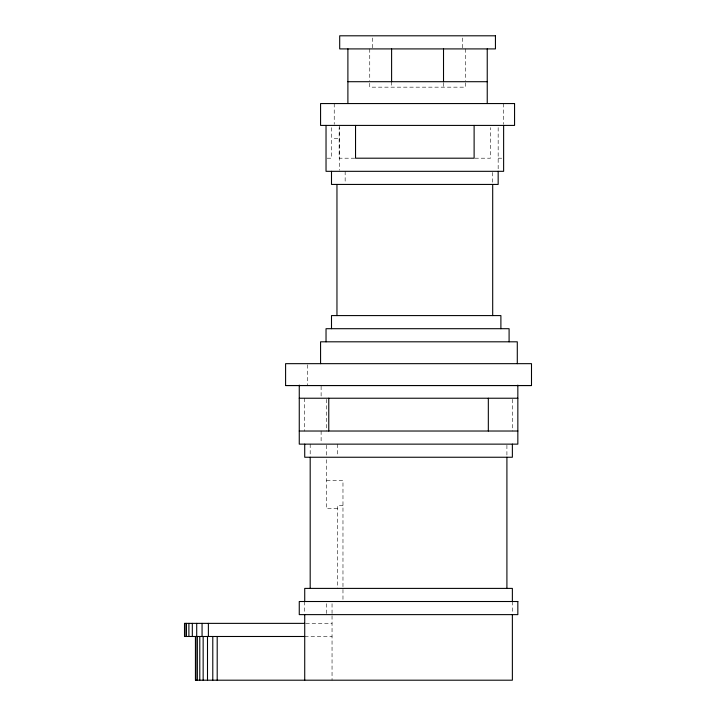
<?xml version="1.0" encoding="UTF-8"?>
<svg xmlns="http://www.w3.org/2000/svg" width="716" height="716" viewBox="0 0 716 716"><rect width="100%" height="100%" fill="white"/><g stroke="black" fill="none" stroke-linecap="round" stroke-linejoin="round"><path stroke-width="0.54" stroke-dasharray="3.58 2.69" d="M334.229 138.528L339.151 138.528M327.123 158.2L331.499 158.2L331.499 127.6M354.733 158.2L339.151 158.2L339.151 127.6M474.932 158.2L490.514 158.2L490.514 127.6M498.166 158.2L502.534 158.2M326.577 480.382L342.973 480.382L342.973 587.281M342.973 505.639L337.513 505.639L337.513 588.4M337.513 508.727L326.577 508.727L326.577 458.347M305.813 623.368L332.045 623.368M304.721 636.488L332.045 636.488M512.37 399.322L512.37 431.023M512.37 601.512L512.37 613.531M506.91 445.227L506.91 457.247M503.625 103.56L503.625 124.324M498.166 127.6L498.166 170.229M492.697 172.413L492.697 183.341M465.382 48.912L465.382 80.613M465.382 82.796L465.382 87.164L369.751 87.164L369.751 82.796M462.643 37.984L462.643 47.82M443.517 82.796L443.517 87.164M391.607 81.705L391.607 87.164M372.481 37.984L372.481 47.82M369.751 48.912L369.751 80.613M345.157 171.321L345.157 183.341M342.973 589.492L342.973 600.42M339.697 125.416L339.697 170.229M337.513 444.135L337.513 455.063M334.229 103.56L334.229 124.324M332.045 603.695L332.045 613.531M332.045 615.733L332.045 680.2M326.577 399.322L326.577 431.023M326.577 445.227L326.577 457.247M326.577 603.695L326.577 613.531M321.117 386.21L321.117 396.046M321.117 431.023L321.117 443.043M310.189 444.135L310.189 455.063M307.45 364.766L307.45 385.53M304.721 398.23L304.721 431.023M304.721 601.512L304.721 613.531"/><path stroke-width="1.07" d="M285.595 385.53L531.496 385.53L531.496 363.665L285.595 363.665L285.595 385.53L531.496 385.53M347.895 81.705L487.238 81.705M299.261 398.23L517.838 398.23M299.261 431.023L517.838 431.023M304.721 623.368L184.504 623.368L184.504 636.488L304.721 636.488M517.838 385.119L517.838 444.135L299.261 444.135L299.261 385.119M517.292 363.665L517.292 341.809L320.571 341.809L320.571 363.665M512.37 444.135L512.37 457.247L304.721 457.247L304.721 444.135M512.37 601.512L512.37 588.4L304.721 588.4L304.721 601.512M512.37 614.623L512.37 680.2L195.432 680.2L195.432 636.488M509.094 341.809L509.094 328.698L326.031 328.698L326.031 341.809M506.91 457.247L506.91 588.4M503.625 125.416L503.625 171.321L326.031 171.321L326.031 125.416M500.896 328.698L500.896 315.586L331.499 315.586L331.499 328.698M498.166 171.321L498.166 184.433L331.499 184.433L331.499 171.321M492.697 184.433L492.697 315.586M488.33 398.23L488.33 431.023M487.238 48.912L487.238 103.56M474.117 125.416L474.117 158.2L355.539 158.2L355.539 125.416M443.517 48.912L443.517 81.705M391.607 48.912L391.607 81.705M347.895 48.912L347.895 103.56M336.959 184.433L336.959 315.586M328.769 398.23L328.769 431.023M310.189 457.247L310.189 588.4M304.721 614.623L304.721 680.2M217.199 636.488L217.199 680.2M212.786 636.488L212.786 680.2M208.383 623.368L208.383 636.488M207.497 636.488L207.497 680.2M203.156 636.488L203.156 680.2M202.064 623.368L202.064 636.488M199.782 636.488L199.782 680.2M197.365 636.488L197.365 680.2M196.712 623.368L196.712 636.488M195.916 636.488L195.916 680.2M192.318 623.368L192.318 636.488M188.899 623.368L188.899 636.488M186.455 623.368L186.455 636.488M184.988 623.368L184.988 636.488M495.436 35.8L339.697 35.8L339.697 48.912L495.436 48.912L495.436 35.8M514.562 103.56L320.571 103.56L320.571 125.416L514.562 125.416L514.562 103.56M517.838 601.512L299.261 601.512L299.261 614.623L517.838 614.623L517.838 601.512"/></g></svg>
